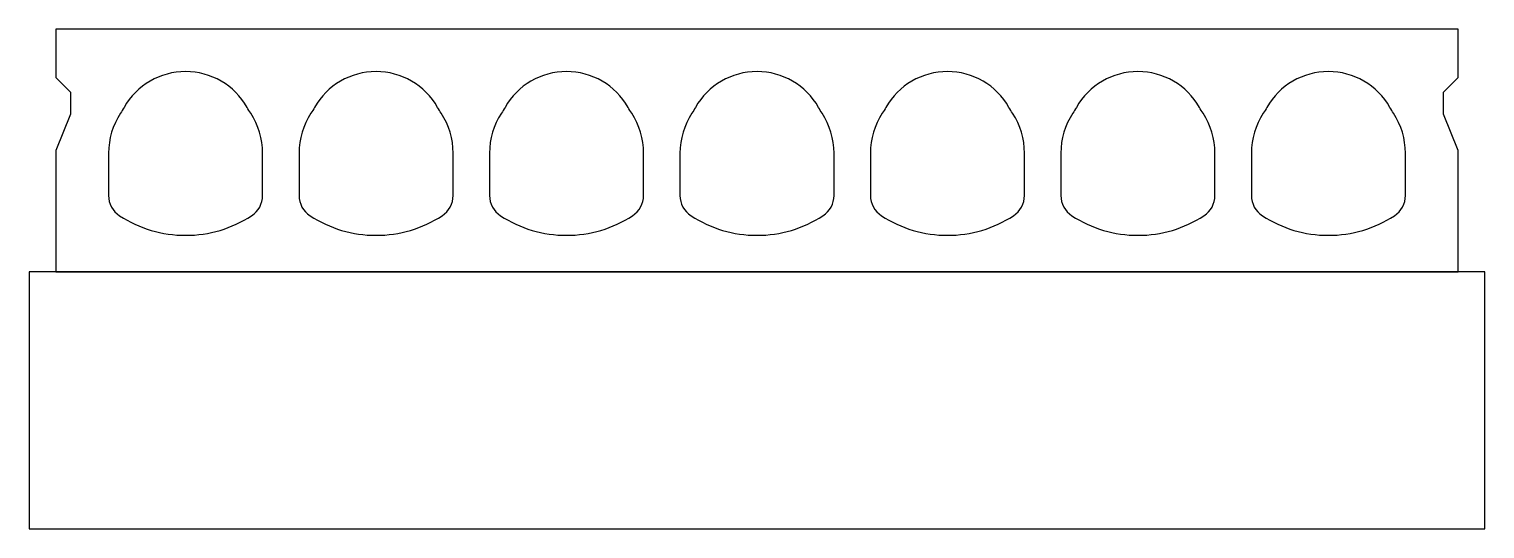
# Model space of a CAD drawing. Header units: millimetres. Extents: x 0 to 1200, y 0 to 412.
import ezdxf

# ---------------------------------------------------------------- set-up
doc = ezdxf.new("R2010")
doc.units = ezdxf.units.MM
doc.layers.add('insulation', color=2, linetype='Continuous')
doc.layers.add('reinforced concrete', color=7, linetype='Continuous')

msp = doc.modelspace()

# ---------------------------------------------------------------- linework, layer by layer
at = {"layer": 'insulation'}
msp.add_lwpolyline([(0, 212), (0, 0), (1200, 0), (1200, 212)], close=True, dxfattribs=at)
at = {"layer": 'reinforced concrete'}
msp.add_lwpolyline([(1178, 212), (1178, 312), (1166, 342), (1166, 360), (1178, 372), (1178, 412), (22, 412), (22, 372), (34, 360), (34, 342), (22, 312), (22, 212), (1178, 212)], dxfattribs=at)
for points in [[(183.4, 258.1, 0.25425), (192.5, 274.9), (192.5, 309.8, 0.145676), (182.7, 342.6, -0.015168), (179.7, 347.5, 0.269458), (129, 377, 0.269458), (78.3, 347.5, -0.015168), (75.3, 342.6, 0.145676), (65.5, 309.8), (65.5, 274.9, 0.25425), (74.6, 258.1, 0.144722), (129, 242, 0.144722)], [(340.4, 258.1, 0.25425), (349.5, 274.9), (349.5, 309.8, 0.145676), (339.7, 342.6, -0.015168), (336.7, 347.5, 0.269458), (286, 377, 0.269458), (235.3, 347.5, -0.015168), (232.3, 342.6, 0.145676), (222.5, 309.8), (222.5, 274.9, 0.25425), (231.6, 258.1, 0.144722), (286, 242, 0.144722)], [(497.4, 258.1, 0.25425), (506.5, 274.9), (506.5, 309.8, 0.145676), (496.7, 342.6, -0.015168), (493.7, 347.5, 0.269458), (443, 377, 0.269458), (392.3, 347.5, -0.015168), (389.3, 342.6, 0.145676), (379.5, 309.8), (379.5, 274.9, 0.25425), (388.6, 258.1, 0.144722), (443, 242, 0.144722)], [(654.4, 258.1, 0.25425), (663.5, 274.9), (663.5, 309.8, 0.145676), (653.7, 342.6, -0.015168), (650.7, 347.5, 0.269458), (600, 377, 0.269458), (549.3, 347.5, -0.015168), (546.3, 342.6, 0.145676), (536.5, 309.8), (536.5, 274.9, 0.25425), (545.6, 258.1, 0.144722), (600, 242, 0.144722)], [(820.5, 274.9), (820.5, 309.8, 0.145676), (810.7, 342.6, -0.015168), (807.7, 347.5, 0.269458), (757, 377, 0.269458), (706.3, 347.5, -0.015168), (703.3, 342.6, 0.145676), (693.5, 309.8), (693.5, 274.9, 0.25425), (702.6, 258.1, 0.144722), (757, 242, 0.144722), (811.4, 258.1, 0.25425)], [(977.5, 274.9), (977.5, 309.8, 0.145676), (967.7, 342.6, -0.015168), (964.7, 347.5, 0.269458), (914, 377, 0.269458), (863.3, 347.5, -0.015168), (860.3, 342.6, 0.145676), (850.5, 309.8), (850.5, 274.9, 0.25425), (859.6, 258.1, 0.144722), (914, 242, 0.144722), (968.4, 258.1, 0.25425)], [(1134.5, 274.9), (1134.5, 309.8, 0.145676), (1124.7, 342.6, -0.015168), (1121.7, 347.5, 0.269458), (1071, 377, 0.269458), (1020.3, 347.5, -0.015168), (1017.3, 342.6, 0.145676), (1007.5, 309.8), (1007.5, 274.9, 0.25425), (1016.6, 258.1, 0.144722), (1071, 242, 0.144722), (1125.4, 258.1, 0.25425)]]:
    msp.add_lwpolyline(points, format="xyb", close=True, dxfattribs=at)

doc.saveas('drawing.dxf')
